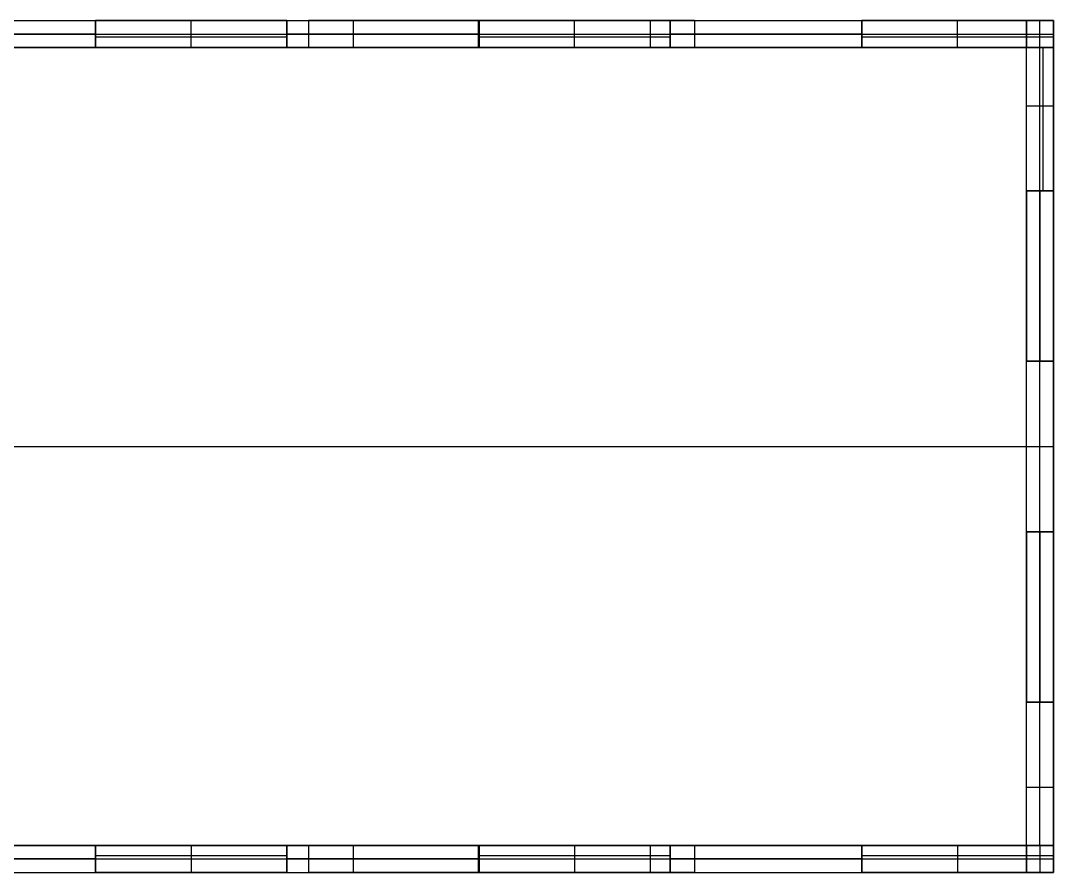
# Model space of a CAD drawing. Header units: millimetres. Extents: x -9556 to -1947, y -3269 to 306.
# Drawn here: x -5779.3 to -5431.4, y 0 to 287 of the extents above; entities that cross this region are included whole.
import ezdxf

# ---------------------------------------------------------------- set-up
doc = ezdxf.new("R2010")
doc.units = ezdxf.units.MM
doc.header["$MEASUREMENT"] = 0
doc.layers.add('2 TRAY TROLLEY$ASSEMBLED$SINGLE BOX', color=7, linetype='Continuous', true_color=0x000000)

msp = doc.modelspace()

# ---------------------------------------------------------------- linework, layer by layer
at = {"layer": '2 TRAY TROLLEY$ASSEMBLED$SINGLE BOX', "color": 96, "true_color": 0x007f00}
for p, q in [((-6141.36, 287, 467), (-5431.36, 287, 467)), ((-5818.63, 287, 100), (-5754.09, 287, 100)), ((-5721.81, 278, 109), (-5721.81, 287, 109)), ((-5689.54, 287, 100), (-5625, 287, 100)), ((-5592.72, 278, 109), (-5592.72, 287, 109)), ((-5560.45, 287, 100), (-5495.91, 287, 100)), ((-5463.63, 278, 109), (-5463.63, 287, 109)), ((-5440.36, 287, 160.14), (-5440.36, 278, 160.14)), ((-5440.36, 287, 211.29), (-5440.36, 278, 211.29)), ((-5440.36, 278, 313.57), (-5440.36, 287, 313.57)), ((-5440.36, 287, 262.43), (-5440.36, 278, 262.43)), ((-5440.36, 278, 415.86), (-5440.36, 287, 415.86)), ((-5440.36, 287, 364.71), (-5440.36, 278, 364.71)), ((-5440.36, 278, 185.71), (-5440.36, 287, 185.71)), ((-5440.36, 278, 288), (-5440.36, 287, 288)), ((-5440.36, 278, 390.29), (-5440.36, 287, 390.29)), ((-5435.86, 278, 160.14), (-5435.86, 287, 160.14)), ((-5435.86, 278, 211.29), (-5435.86, 287, 211.29)), ((-5435.86, 278, 313.57), (-5435.86, 287, 313.57)), ((-5435.86, 278, 262.43), (-5435.86, 287, 262.43)), ((-5435.86, 278, 415.86), (-5435.86, 287, 415.86)), ((-5435.86, 278, 364.71), (-5435.86, 287, 364.71)), ((-5431.36, 278, 467), (-5431.36, 287, 467)), ((-5431.36, 287, 211.29), (-5431.36, 287, 262.43)), ((-5431.36, 287, 313.57), (-5431.36, 287, 364.71)), ((-5431.36, 287, 415.86), (-5431.36, 287, 467)), ((-5431.36, 287, 109), (-5431.36, 287, 160.14)), ((-6141.36, 282.5, 467), (-5431.36, 282.5, 467)), ((-5754.09, 282.5, 100), (-5818.63, 282.5, 100)), ((-5625, 282.5, 100), (-5689.54, 282.5, 100)), ((-5495.91, 282.5, 100), (-5560.45, 282.5, 100)), ((-5431.36, 282.5, 467), (-5431.36, 282.5, 415.86)), ((-5431.36, 282.5, 262.43), (-5431.36, 282.5, 211.29)), ((-5431.36, 282.5, 364.71), (-5431.36, 282.5, 313.57)), ((-5431.36, 282.5, 160.14), (-5431.36, 282.5, 109)), ((-5689.54, 281.42, 109), (-5754.09, 281.42, 109)), ((-5560.45, 281.42, 109), (-5625, 281.42, 109)), ((-5431.36, 281.42, 109), (-5495.91, 281.42, 109)), ((-5431.36, 278, 467), (-6141.36, 278, 467)), ((-5818.63, 278, 100), (-5754.09, 278, 100)), ((-5689.54, 278, 100), (-5625, 278, 100)), ((-5560.45, 278, 100), (-5495.91, 278, 100)), ((-5431.36, 278, 211.29), (-5431.36, 278, 262.43)), ((-5431.36, 278, 313.57), (-5431.36, 278, 364.71)), ((-5431.36, 278, 415.86), (-5431.36, 278, 467)), ((-5431.36, 278, 109), (-5431.36, 278, 160.14)), ((-5431.36, 9, 467), (-6141.36, 9, 467)), ((-5818.63, 9, 100), (-5754.09, 9, 100)), ((-5721.81, 9, 109), (-5721.81, 0, 109)), ((-5689.54, 9, 100), (-5625, 9, 100)), ((-5592.72, 9, 109), (-5592.72, 0, 109)), ((-5560.45, 9, 100), (-5495.91, 9, 100)), ((-5463.63, 9, 109), (-5463.63, 0, 109)), ((-5440.36, 0, 160.14), (-5440.36, 9, 160.14)), ((-5440.36, 0, 211.29), (-5440.36, 9, 211.29)), ((-5440.36, 9, 313.57), (-5440.36, 0, 313.57)), ((-5440.36, 0, 262.43), (-5440.36, 9, 262.43)), ((-5440.36, 9, 415.86), (-5440.36, 0, 415.86)), ((-5440.36, 0, 364.71), (-5440.36, 9, 364.71)), ((-5440.36, 9, 185.71), (-5440.36, 0, 185.71)), ((-5440.36, 9, 288), (-5440.36, 0, 288)), ((-5440.36, 9, 390.29), (-5440.36, 0, 390.29)), ((-5435.86, 9, 160.14), (-5435.86, 0, 160.14)), ((-5435.86, 9, 211.29), (-5435.86, 0, 211.29)), ((-5435.86, 9, 313.57), (-5435.86, 0, 313.57)), ((-5435.86, 9, 262.43), (-5435.86, 0, 262.43)), ((-5435.86, 9, 415.86), (-5435.86, 0, 415.86)), ((-5435.86, 9, 364.71), (-5435.86, 0, 364.71)), ((-5431.36, 9, 467), (-5431.36, 0, 467)), ((-5431.36, 9, 211.29), (-5431.36, 9, 262.43)), ((-5431.36, 9, 313.57), (-5431.36, 9, 364.71)), ((-5431.36, 9, 415.86), (-5431.36, 9, 467)), ((-5431.36, 9, 109), (-5431.36, 9, 160.14)), ((-6141.36, 4.5, 467), (-5431.36, 4.5, 467)), ((-5754.09, 4.5, 100), (-5818.63, 4.5, 100)), ((-5689.54, 5.58, 109), (-5754.09, 5.58, 109)), ((-5625, 4.5, 100), (-5689.54, 4.5, 100)), ((-5560.45, 5.58, 109), (-5625, 5.58, 109)), ((-5495.91, 4.5, 100), (-5560.45, 4.5, 100)), ((-5431.36, 5.58, 109), (-5495.91, 5.58, 109)), ((-5431.36, 4.5, 467), (-5431.36, 4.5, 415.86)), ((-5431.36, 4.5, 262.43), (-5431.36, 4.5, 211.29)), ((-5431.36, 4.5, 364.71), (-5431.36, 4.5, 313.57)), ((-5431.36, 4.5, 160.14), (-5431.36, 4.5, 109)), ((-6141.36, 0, 467), (-5431.36, 0, 467)), ((-5818.63, 0, 100), (-5754.09, 0, 100)), ((-5689.54, 0, 100), (-5625, 0, 100)), ((-5560.45, 0, 100), (-5495.91, 0, 100)), ((-5431.36, 0, 211.29), (-5431.36, 0, 262.43)), ((-5431.36, 0, 313.57), (-5431.36, 0, 364.71)), ((-5431.36, 0, 415.86), (-5431.36, 0, 467)), ((-5431.36, 0, 109), (-5431.36, 0, 160.14))]:
    msp.add_line(p, q, dxfattribs=at)
at = {"layer": '2 TRAY TROLLEY$ASSEMBLED$SINGLE BOX', "color": 6, "true_color": 0xff00ff}
for p, q in [((-5754.09, 287, 109), (-5689.54, 287, 109)), ((-5689.54, 287, 100), (-5754.09, 287, 100)), ((-5754.09, 287, 104.5), (-5754.09, 278, 104.5)), ((-5689.54, 287, 104.5), (-5754.09, 287, 104.5)), ((-5721.81, 287, 100), (-5721.81, 287, 109)), ((-5689.54, 278, 104.5), (-5689.54, 287, 104.5)), ((-5625, 287, 109), (-5560.45, 287, 109)), ((-5560.45, 287, 100), (-5625, 287, 100)), ((-5625, 287, 104.5), (-5625, 278, 104.5)), ((-5560.45, 287, 104.5), (-5625, 287, 104.5)), ((-5592.72, 287, 100), (-5592.72, 287, 109)), ((-5560.45, 278, 104.5), (-5560.45, 287, 104.5)), ((-5431.36, 287, 100), (-5495.91, 287, 100)), ((-5495.91, 287, 109), (-5431.36, 287, 109)), ((-5431.36, 287, 104.5), (-5495.91, 287, 104.5)), ((-5495.91, 287, 104.5), (-5495.91, 278, 104.5)), ((-5463.63, 287, 100), (-5463.63, 287, 109)), ((-5431.36, 287, 109), (-5431.36, 229.6, 109)), ((-5431.36, 229.6, 100), (-5431.36, 287, 100)), ((-5431.36, 229.6, 104.5), (-5431.36, 287, 104.5)), ((-5754.09, 282.5, 109), (-5754.09, 282.5, 100)), ((-5689.54, 282.5, 109), (-5689.54, 282.5, 100)), ((-5625, 282.5, 109), (-5625, 282.5, 100)), ((-5560.45, 282.5, 109), (-5560.45, 282.5, 100)), ((-5495.91, 282.5, 109), (-5495.91, 282.5, 100)), ((-5754.09, 278, 104.5), (-5818.63, 278, 104.5)), ((-5625, 278, 104.5), (-5689.54, 278, 104.5)), ((-5657.27, 278, 109), (-5657.27, 278, 100)), ((-5495.91, 278, 104.5), (-5560.45, 278, 104.5)), ((-5528.18, 278, 109), (-5528.18, 278, 100)), ((-5431.36, 258.3, 100), (-5431.36, 258.3, 109)), ((-5440.36, 229.6, 104.5), (-5440.36, 172.2, 104.5)), ((-5431.36, 229.6, 104.5), (-5440.36, 229.6, 104.5)), ((-5435.86, 229.6, 109), (-5435.86, 229.6, 100)), ((-5440.36, 200.9, 109), (-5440.36, 200.9, 100)), ((-5440.36, 172.2, 104.5), (-5431.36, 172.2, 104.5)), ((-5435.86, 172.2, 109), (-5435.86, 172.2, 100)), ((-5431.36, 114.8, 100), (-5431.36, 172.2, 100)), ((-5431.36, 172.2, 109), (-5431.36, 114.8, 109)), ((-5431.36, 114.8, 104.5), (-5431.36, 172.2, 104.5)), ((-5431.36, 143.5, 100), (-5431.36, 143.5, 109)), ((-5440.36, 114.8, 104.5), (-5440.36, 57.4, 104.5)), ((-5431.36, 114.8, 104.5), (-5440.36, 114.8, 104.5)), ((-5435.86, 114.8, 109), (-5435.86, 114.8, 100)), ((-5440.36, 86.1, 109), (-5440.36, 86.1, 100)), ((-5440.36, 57.4, 104.5), (-5431.36, 57.4, 104.5)), ((-5435.86, 57.4, 109), (-5435.86, 57.4, 100)), ((-5431.36, 0, 100), (-5431.36, 57.4, 100)), ((-5431.36, 57.4, 109), (-5431.36, 0, 109)), ((-5431.36, 0, 104.5), (-5431.36, 57.4, 104.5)), ((-5431.36, 28.7, 100), (-5431.36, 28.7, 109)), ((-5754.09, 9, 104.5), (-5818.63, 9, 104.5)), ((-5754.09, 0, 104.5), (-5754.09, 9, 104.5)), ((-5689.54, 9, 104.5), (-5689.54, 0, 104.5)), ((-5625, 9, 104.5), (-5689.54, 9, 104.5)), ((-5657.27, 9, 109), (-5657.27, 9, 100)), ((-5625, 0, 104.5), (-5625, 9, 104.5)), ((-5560.45, 9, 104.5), (-5560.45, 0, 104.5)), ((-5495.91, 9, 104.5), (-5560.45, 9, 104.5)), ((-5528.18, 9, 109), (-5528.18, 9, 100)), ((-5495.91, 0, 104.5), (-5495.91, 9, 104.5)), ((-5754.09, 4.5, 109), (-5754.09, 4.5, 100)), ((-5689.54, 4.5, 109), (-5689.54, 4.5, 100)), ((-5625, 4.5, 109), (-5625, 4.5, 100)), ((-5560.45, 4.5, 109), (-5560.45, 4.5, 100)), ((-5495.91, 4.5, 109), (-5495.91, 4.5, 100)), ((-5689.54, 0, 109), (-5754.09, 0, 109)), ((-5754.09, 0, 100), (-5689.54, 0, 100)), ((-5754.09, 0, 104.5), (-5689.54, 0, 104.5)), ((-5721.81, 0, 100), (-5721.81, 0, 109)), ((-5560.45, 0, 109), (-5625, 0, 109)), ((-5625, 0, 100), (-5560.45, 0, 100)), ((-5625, 0, 104.5), (-5560.45, 0, 104.5)), ((-5592.72, 0, 100), (-5592.72, 0, 109)), ((-5431.36, 0, 109), (-5495.91, 0, 109)), ((-5495.91, 0, 100), (-5431.36, 0, 100)), ((-5495.91, 0, 104.5), (-5431.36, 0, 104.5)), ((-5463.63, 0, 100), (-5463.63, 0, 109))]:
    msp.add_line(p, q, dxfattribs=at)
at = {"layer": '2 TRAY TROLLEY$ASSEMBLED$SINGLE BOX', "color": 5, "true_color": 0x0000ff}
for p, q in [((-5440.36, 287, 262.43), (-5440.36, 287, 313.57)), ((-5440.36, 287, 364.71), (-5440.36, 287, 415.86)), ((-5440.36, 287, 160.14), (-5440.36, 287, 211.29)), ((-5440.36, 287, 283.5), (-5431.36, 287, 283.5)), ((-5435.86, 287, 211.29), (-5435.86, 287, 160.14)), ((-5435.86, 287, 313.57), (-5435.86, 287, 262.43)), ((-5435.86, 287, 415.86), (-5435.86, 287, 364.71)), ((-5431.36, 287, 262.43), (-5431.36, 287, 313.57)), ((-5431.36, 287, 364.71), (-5431.36, 287, 415.86)), ((-5431.36, 287, 160.14), (-5431.36, 287, 211.29)), ((-5440.36, 9, 467), (-5440.36, 278, 467)), ((-5440.36, 278, 236.86), (-5431.36, 278, 236.86)), ((-5440.36, 278, 339.14), (-5431.36, 278, 339.14)), ((-5440.36, 278, 441.43), (-5431.36, 278, 441.43)), ((-5440.36, 278, 134.57), (-5431.36, 278, 134.57)), ((-5435.86, 9, 467), (-5435.86, 278, 467)), ((-5434.88, 278, 109), (-5434.88, 229.6, 109)), ((-5431.36, 278, 467), (-5431.36, 9, 467)), ((-5440.36, 258.3, 109), (-5431.36, 258.3, 109)), ((-5440.36, 172.2, 100), (-5440.36, 229.6, 100)), ((-5435.86, 229.6, 100), (-5435.86, 172.2, 100)), ((-5431.36, 172.2, 100), (-5431.36, 229.6, 100)), ((-5440.36, 143.5, 109), (-5431.36, 143.5, 109)), ((-5440.36, 143.5, 467), (-5431.36, 143.5, 467)), ((-5440.36, 57.4, 100), (-5440.36, 114.8, 100)), ((-5435.86, 114.8, 100), (-5435.86, 57.4, 100)), ((-5431.36, 57.4, 100), (-5431.36, 114.8, 100)), ((-5440.36, 28.7, 109), (-5431.36, 28.7, 109)), ((-5431.36, 9, 441.43), (-5440.36, 9, 441.43)), ((-5431.36, 9, 339.14), (-5440.36, 9, 339.14)), ((-5431.36, 9, 236.86), (-5440.36, 9, 236.86)), ((-5431.36, 9, 134.57), (-5440.36, 9, 134.57)), ((-5440.36, 0, 364.71), (-5440.36, 0, 415.86)), ((-5440.36, 0, 262.43), (-5440.36, 0, 313.57)), ((-5440.36, 0, 160.14), (-5440.36, 0, 211.29)), ((-5440.36, 0, 283.5), (-5431.36, 0, 283.5)), ((-5435.86, 0, 364.71), (-5435.86, 0, 415.86)), ((-5435.86, 0, 262.43), (-5435.86, 0, 313.57)), ((-5435.86, 0, 160.14), (-5435.86, 0, 211.29)), ((-5431.36, 0, 415.86), (-5431.36, 0, 364.71)), ((-5431.36, 0, 313.57), (-5431.36, 0, 262.43)), ((-5431.36, 0, 211.29), (-5431.36, 0, 160.14))]:
    msp.add_line(p, q, dxfattribs=at)
at = {"layer": '2 TRAY TROLLEY$ASSEMBLED$SINGLE BOX', "color": 96, "true_color": 0x007f00}
for points in [[(-6132.36, 287, 283.5), (-5786.36, 287, 283.5), (-5440.36, 287, 283.5)], [(-5754.09, 278, 100), (-5754.09, 282.5, 100), (-5754.09, 287, 100)], [(-5754.09, 287, 100), (-5754.09, 287, 104.5), (-5754.09, 287, 109)], [(-5689.54, 287, 109), (-5721.81, 287, 109), (-5754.09, 287, 109)], [(-5754.09, 287, 109), (-5754.09, 282.5, 109), (-5754.09, 278, 109)], [(-5689.54, 287, 100), (-5689.54, 282.5, 100), (-5689.54, 278, 100)], [(-5689.54, 287, 109), (-5689.54, 287, 104.5), (-5689.54, 287, 100)], [(-5689.54, 278, 109), (-5689.54, 282.5, 109), (-5689.54, 287, 109)], [(-5682.24, 287, 422), (-5682.24, 282.5, 422), (-5682.24, 278, 422)], [(-5667.24, 287, 407), (-5617.24, 287, 407), (-5567.24, 287, 407)], [(-5567.24, 287, 437), (-5617.24, 287, 437), (-5667.24, 287, 437)], [(-5667.24, 287, 407), (-5667.24, 282.5, 407), (-5667.24, 278, 407)], [(-5667.24, 287, 437), (-5667.24, 282.5, 437), (-5667.24, 278, 437)], [(-5625, 278, 100), (-5625, 282.5, 100), (-5625, 287, 100)], [(-5625, 287, 100), (-5625, 287, 104.5), (-5625, 287, 109)], [(-5560.45, 287, 109), (-5592.72, 287, 109), (-5625, 287, 109)], [(-5625, 287, 109), (-5625, 282.5, 109), (-5625, 278, 109)], [(-5624.74, 287, 407), (-5624.74, 282.5, 407), (-5624.74, 278, 407)], [(-5624.74, 287, 437), (-5624.74, 282.5, 437), (-5624.74, 278, 437)], [(-5567.24, 287, 407), (-5567.24, 282.5, 407), (-5567.24, 278, 407)], [(-5567.24, 287, 437), (-5567.24, 282.5, 437), (-5567.24, 278, 437)], [(-5560.45, 287, 100), (-5560.45, 282.5, 100), (-5560.45, 278, 100)], [(-5560.45, 287, 109), (-5560.45, 287, 104.5), (-5560.45, 287, 100)], [(-5560.45, 278, 109), (-5560.45, 282.5, 109), (-5560.45, 287, 109)], [(-5552.24, 287, 422), (-5552.24, 282.5, 422), (-5552.24, 278, 422)], [(-5495.91, 287, 100), (-5495.91, 287, 104.5), (-5495.91, 287, 109)], [(-5431.36, 287, 109), (-5463.63, 287, 109), (-5495.91, 287, 109)], [(-5495.91, 278, 100), (-5495.91, 282.5, 100), (-5495.91, 287, 100)], [(-5495.91, 287, 109), (-5495.91, 282.5, 109), (-5495.91, 278, 109)], [(-5431.36, 287, 160.14), (-5435.86, 287, 160.14), (-5440.36, 287, 160.14)], [(-5440.36, 287, 160.14), (-5440.36, 287, 185.71), (-5440.36, 287, 211.29)], [(-5440.36, 287, 211.29), (-5435.86, 287, 211.29), (-5431.36, 287, 211.29)], [(-5440.36, 287, 313.57), (-5435.86, 287, 313.57), (-5431.36, 287, 313.57)], [(-5431.36, 287, 262.43), (-5435.86, 287, 262.43), (-5440.36, 287, 262.43)], [(-5440.36, 287, 262.43), (-5440.36, 287, 288), (-5440.36, 287, 313.57)], [(-5440.36, 287, 415.86), (-5435.86, 287, 415.86), (-5431.36, 287, 415.86)], [(-5431.36, 287, 364.71), (-5435.86, 287, 364.71), (-5440.36, 287, 364.71)], [(-5440.36, 287, 364.71), (-5440.36, 287, 390.29), (-5440.36, 287, 415.86)], [(-5431.36, 278, 160.14), (-5431.36, 282.5, 160.14), (-5431.36, 287, 160.14)], [(-5431.36, 287, 211.29), (-5431.36, 282.5, 211.29), (-5431.36, 278, 211.29)], [(-5431.36, 287, 313.57), (-5431.36, 282.5, 313.57), (-5431.36, 278, 313.57)], [(-5431.36, 287, 262.43), (-5431.36, 282.5, 262.43), (-5431.36, 278, 262.43)], [(-5431.36, 287, 415.86), (-5431.36, 282.5, 415.86), (-5431.36, 278, 415.86)], [(-5431.36, 287, 364.71), (-5431.36, 282.5, 364.71), (-5431.36, 278, 364.71)], [(-5431.36, 278, 109), (-5431.36, 282.5, 109), (-5431.36, 287, 109)], [(-5754.09, 281.42, 109), (-5754.09, 281.42, 104.5), (-5754.09, 281.42, 100)], [(-5689.54, 281.42, 109), (-5689.54, 281.42, 104.5), (-5689.54, 281.42, 100)], [(-5625, 281.42, 109), (-5625, 281.42, 104.5), (-5625, 281.42, 100)], [(-5560.45, 281.42, 109), (-5560.45, 281.42, 104.5), (-5560.45, 281.42, 100)], [(-5495.91, 281.42, 109), (-5495.91, 281.42, 104.5), (-5495.91, 281.42, 100)], [(-6132.36, 278, 283.5), (-5786.36, 278, 283.5), (-5440.36, 278, 283.5)], [(-5754.09, 278, 109), (-5754.09, 278, 104.5), (-5754.09, 278, 100)], [(-5754.09, 278, 109), (-5721.81, 278, 109), (-5689.54, 278, 109)], [(-5689.54, 278, 100), (-5689.54, 278, 104.5), (-5689.54, 278, 109)], [(-5567.24, 278, 407), (-5617.24, 278, 407), (-5667.24, 278, 407)], [(-5667.24, 278, 437), (-5617.24, 278, 437), (-5567.24, 278, 437)], [(-5625, 278, 109), (-5625, 278, 104.5), (-5625, 278, 100)], [(-5625, 278, 109), (-5592.72, 278, 109), (-5560.45, 278, 109)], [(-5560.45, 278, 100), (-5560.45, 278, 104.5), (-5560.45, 278, 109)], [(-5495.91, 278, 109), (-5495.91, 278, 104.5), (-5495.91, 278, 100)], [(-5495.91, 278, 109), (-5463.63, 278, 109), (-5431.36, 278, 109)], [(-5440.36, 278, 160.14), (-5435.86, 278, 160.14), (-5431.36, 278, 160.14)], [(-5440.36, 278, 211.29), (-5440.36, 278, 185.71), (-5440.36, 278, 160.14)], [(-5431.36, 278, 211.29), (-5435.86, 278, 211.29), (-5440.36, 278, 211.29)], [(-5431.36, 278, 313.57), (-5435.86, 278, 313.57), (-5440.36, 278, 313.57)], [(-5440.36, 278, 262.43), (-5435.86, 278, 262.43), (-5431.36, 278, 262.43)], [(-5440.36, 278, 313.57), (-5440.36, 278, 288), (-5440.36, 278, 262.43)], [(-5431.36, 278, 415.86), (-5435.86, 278, 415.86), (-5440.36, 278, 415.86)], [(-5440.36, 278, 364.71), (-5435.86, 278, 364.71), (-5431.36, 278, 364.71)], [(-5440.36, 278, 415.86), (-5440.36, 278, 390.29), (-5440.36, 278, 364.71)], [(-6132.36, 9, 283.5), (-5786.36, 9, 283.5), (-5440.36, 9, 283.5)], [(-5754.09, 9, 100), (-5754.09, 4.5, 100), (-5754.09, 0, 100)], [(-5754.09, 9, 109), (-5754.09, 9, 104.5), (-5754.09, 9, 100)], [(-5754.09, 9, 109), (-5721.81, 9, 109), (-5689.54, 9, 109)], [(-5754.09, 0, 109), (-5754.09, 4.5, 109), (-5754.09, 9, 109)], [(-5689.54, 0, 100), (-5689.54, 4.5, 100), (-5689.54, 9, 100)], [(-5689.54, 9, 100), (-5689.54, 9, 104.5), (-5689.54, 9, 109)], [(-5689.54, 9, 109), (-5689.54, 4.5, 109), (-5689.54, 0, 109)], [(-5682.24, 9, 422), (-5682.24, 4.5, 422), (-5682.24, 0, 422)], [(-5667.24, 9, 407), (-5617.24, 9, 407), (-5567.24, 9, 407)], [(-5567.24, 9, 437), (-5617.24, 9, 437), (-5667.24, 9, 437)], [(-5667.24, 9, 407), (-5667.24, 4.5, 407), (-5667.24, 0, 407)], [(-5667.24, 9, 437), (-5667.24, 4.5, 437), (-5667.24, 0, 437)], [(-5625, 9, 100), (-5625, 4.5, 100), (-5625, 0, 100)], [(-5625, 9, 109), (-5625, 9, 104.5), (-5625, 9, 100)], [(-5625, 9, 109), (-5592.72, 9, 109), (-5560.45, 9, 109)], [(-5625, 0, 109), (-5625, 4.5, 109), (-5625, 9, 109)], [(-5624.74, 9, 407), (-5624.74, 4.5, 407), (-5624.74, 0, 407)], [(-5624.74, 9, 437), (-5624.74, 4.5, 437), (-5624.74, 0, 437)], [(-5567.24, 9, 407), (-5567.24, 4.5, 407), (-5567.24, 0, 407)], [(-5567.24, 9, 437), (-5567.24, 4.5, 437), (-5567.24, 0, 437)], [(-5560.45, 0, 100), (-5560.45, 4.5, 100), (-5560.45, 9, 100)], [(-5560.45, 9, 100), (-5560.45, 9, 104.5), (-5560.45, 9, 109)], [(-5560.45, 9, 109), (-5560.45, 4.5, 109), (-5560.45, 0, 109)], [(-5552.24, 9, 422), (-5552.24, 4.5, 422), (-5552.24, 0, 422)], [(-5495.91, 9, 100), (-5495.91, 4.5, 100), (-5495.91, 0, 100)], [(-5495.91, 9, 109), (-5495.91, 9, 104.5), (-5495.91, 9, 100)], [(-5495.91, 9, 109), (-5463.63, 9, 109), (-5431.36, 9, 109)], [(-5495.91, 0, 109), (-5495.91, 4.5, 109), (-5495.91, 9, 109)], [(-5440.36, 9, 160.14), (-5435.86, 9, 160.14), (-5431.36, 9, 160.14)], [(-5440.36, 9, 211.29), (-5440.36, 9, 185.71), (-5440.36, 9, 160.14)], [(-5431.36, 9, 211.29), (-5435.86, 9, 211.29), (-5440.36, 9, 211.29)], [(-5431.36, 9, 313.57), (-5435.86, 9, 313.57), (-5440.36, 9, 313.57)], [(-5440.36, 9, 262.43), (-5435.86, 9, 262.43), (-5431.36, 9, 262.43)], [(-5440.36, 9, 313.57), (-5440.36, 9, 288), (-5440.36, 9, 262.43)], [(-5431.36, 9, 415.86), (-5435.86, 9, 415.86), (-5440.36, 9, 415.86)], [(-5440.36, 9, 364.71), (-5435.86, 9, 364.71), (-5431.36, 9, 364.71)], [(-5440.36, 9, 415.86), (-5440.36, 9, 390.29), (-5440.36, 9, 364.71)], [(-5431.36, 9, 160.14), (-5431.36, 4.5, 160.14), (-5431.36, 0, 160.14)], [(-5431.36, 0, 211.29), (-5431.36, 4.5, 211.29), (-5431.36, 9, 211.29)], [(-5431.36, 0, 313.57), (-5431.36, 4.5, 313.57), (-5431.36, 9, 313.57)], [(-5431.36, 0, 262.43), (-5431.36, 4.5, 262.43), (-5431.36, 9, 262.43)], [(-5431.36, 0, 415.86), (-5431.36, 4.5, 415.86), (-5431.36, 9, 415.86)], [(-5431.36, 0, 364.71), (-5431.36, 4.5, 364.71), (-5431.36, 9, 364.71)], [(-5431.36, 9, 109), (-5431.36, 4.5, 109), (-5431.36, 0, 109)], [(-5754.09, 5.58, 109), (-5754.09, 5.58, 104.5), (-5754.09, 5.58, 100)], [(-5689.54, 5.58, 109), (-5689.54, 5.58, 104.5), (-5689.54, 5.58, 100)], [(-5625, 5.58, 109), (-5625, 5.58, 104.5), (-5625, 5.58, 100)], [(-5560.45, 5.58, 109), (-5560.45, 5.58, 104.5), (-5560.45, 5.58, 100)], [(-5495.91, 5.58, 109), (-5495.91, 5.58, 104.5), (-5495.91, 5.58, 100)], [(-6132.36, 0, 283.5), (-5786.36, 0, 283.5), (-5440.36, 0, 283.5)], [(-5754.09, 0, 100), (-5754.09, 0, 104.5), (-5754.09, 0, 109)], [(-5689.54, 0, 109), (-5721.81, 0, 109), (-5754.09, 0, 109)], [(-5689.54, 0, 109), (-5689.54, 0, 104.5), (-5689.54, 0, 100)], [(-5567.24, 0, 407), (-5617.24, 0, 407), (-5667.24, 0, 407)], [(-5667.24, 0, 437), (-5617.24, 0, 437), (-5567.24, 0, 437)], [(-5625, 0, 100), (-5625, 0, 104.5), (-5625, 0, 109)], [(-5560.45, 0, 109), (-5592.72, 0, 109), (-5625, 0, 109)], [(-5560.45, 0, 109), (-5560.45, 0, 104.5), (-5560.45, 0, 100)], [(-5495.91, 0, 100), (-5495.91, 0, 104.5), (-5495.91, 0, 109)], [(-5431.36, 0, 109), (-5463.63, 0, 109), (-5495.91, 0, 109)], [(-5431.36, 0, 160.14), (-5435.86, 0, 160.14), (-5440.36, 0, 160.14)], [(-5440.36, 0, 160.14), (-5440.36, 0, 185.71), (-5440.36, 0, 211.29)], [(-5440.36, 0, 211.29), (-5435.86, 0, 211.29), (-5431.36, 0, 211.29)], [(-5440.36, 0, 313.57), (-5435.86, 0, 313.57), (-5431.36, 0, 313.57)], [(-5431.36, 0, 262.43), (-5435.86, 0, 262.43), (-5440.36, 0, 262.43)], [(-5440.36, 0, 262.43), (-5440.36, 0, 288), (-5440.36, 0, 313.57)], [(-5440.36, 0, 415.86), (-5435.86, 0, 415.86), (-5431.36, 0, 415.86)], [(-5431.36, 0, 364.71), (-5435.86, 0, 364.71), (-5440.36, 0, 364.71)], [(-5440.36, 0, 364.71), (-5440.36, 0, 390.29), (-5440.36, 0, 415.86)]]:
    msp.add_open_spline(points, degree=2, dxfattribs=at)
at = {"layer": '2 TRAY TROLLEY$ASSEMBLED$SINGLE BOX', "color": 6, "true_color": 0xff00ff}
for points in [[(-5754.09, 278, 100), (-5754.09, 282.5, 100), (-5754.09, 287, 100)], [(-5754.09, 287, 100), (-5754.09, 287, 104.5), (-5754.09, 287, 109)], [(-5754.09, 287, 109), (-5754.09, 282.5, 109), (-5754.09, 278, 109)], [(-5689.54, 287, 100), (-5689.54, 282.5, 100), (-5689.54, 278, 100)], [(-5689.54, 287, 109), (-5689.54, 287, 104.5), (-5689.54, 287, 100)], [(-5689.54, 278, 109), (-5689.54, 282.5, 109), (-5689.54, 287, 109)], [(-5625, 278, 100), (-5625, 282.5, 100), (-5625, 287, 100)], [(-5625, 287, 100), (-5625, 287, 104.5), (-5625, 287, 109)], [(-5625, 287, 109), (-5625, 282.5, 109), (-5625, 278, 109)], [(-5560.45, 287, 100), (-5560.45, 282.5, 100), (-5560.45, 278, 100)], [(-5560.45, 287, 109), (-5560.45, 287, 104.5), (-5560.45, 287, 100)], [(-5560.45, 278, 109), (-5560.45, 282.5, 109), (-5560.45, 287, 109)], [(-5495.91, 278, 100), (-5495.91, 282.5, 100), (-5495.91, 287, 100)], [(-5495.91, 287, 100), (-5495.91, 287, 104.5), (-5495.91, 287, 109)], [(-5495.91, 287, 109), (-5495.91, 282.5, 109), (-5495.91, 278, 109)], [(-5431.36, 287, 109), (-5431.36, 287, 104.5), (-5431.36, 287, 100)], [(-5818.63, 278, 100), (-5786.36, 278, 100), (-5754.09, 278, 100)], [(-5754.09, 278, 109), (-5786.36, 278, 109), (-5818.63, 278, 109)], [(-5754.09, 278, 100), (-5754.09, 278, 104.5), (-5754.09, 278, 109)], [(-5689.54, 278, 100), (-5657.27, 278, 100), (-5625, 278, 100)], [(-5625, 278, 109), (-5657.27, 278, 109), (-5689.54, 278, 109)], [(-5689.54, 278, 100), (-5689.54, 278, 104.5), (-5689.54, 278, 109)], [(-5625, 278, 100), (-5625, 278, 104.5), (-5625, 278, 109)], [(-5560.45, 278, 100), (-5528.18, 278, 100), (-5495.91, 278, 100)], [(-5495.91, 278, 109), (-5528.18, 278, 109), (-5560.45, 278, 109)], [(-5560.45, 278, 100), (-5560.45, 278, 104.5), (-5560.45, 278, 109)], [(-5495.91, 278, 100), (-5495.91, 278, 104.5), (-5495.91, 278, 109)], [(-5440.36, 229.6, 100), (-5440.36, 200.9, 100), (-5440.36, 172.2, 100)], [(-5431.36, 229.6, 100), (-5435.86, 229.6, 100), (-5440.36, 229.6, 100)], [(-5440.36, 172.2, 109), (-5440.36, 200.9, 109), (-5440.36, 229.6, 109)], [(-5440.36, 229.6, 109), (-5435.86, 229.6, 109), (-5431.36, 229.6, 109)], [(-5440.36, 229.6, 100), (-5440.36, 229.6, 104.5), (-5440.36, 229.6, 109)], [(-5431.36, 229.6, 100), (-5431.36, 229.6, 104.5), (-5431.36, 229.6, 109)], [(-5440.36, 172.2, 100), (-5435.86, 172.2, 100), (-5431.36, 172.2, 100)], [(-5431.36, 172.2, 109), (-5435.86, 172.2, 109), (-5440.36, 172.2, 109)], [(-5440.36, 172.2, 100), (-5440.36, 172.2, 104.5), (-5440.36, 172.2, 109)], [(-5431.36, 172.2, 109), (-5431.36, 172.2, 104.5), (-5431.36, 172.2, 100)], [(-6141.36, 143.5, 100), (-5786.36, 143.5, 100), (-5431.36, 143.5, 100)], [(-6141.36, 143.5, 109), (-5786.36, 143.5, 109), (-5431.36, 143.5, 109)], [(-5440.36, 114.8, 100), (-5440.36, 86.1, 100), (-5440.36, 57.4, 100)], [(-5431.36, 114.8, 100), (-5435.86, 114.8, 100), (-5440.36, 114.8, 100)], [(-5440.36, 57.4, 109), (-5440.36, 86.1, 109), (-5440.36, 114.8, 109)], [(-5440.36, 114.8, 109), (-5435.86, 114.8, 109), (-5431.36, 114.8, 109)], [(-5440.36, 114.8, 100), (-5440.36, 114.8, 104.5), (-5440.36, 114.8, 109)], [(-5431.36, 114.8, 100), (-5431.36, 114.8, 104.5), (-5431.36, 114.8, 109)], [(-5440.36, 57.4, 100), (-5435.86, 57.4, 100), (-5431.36, 57.4, 100)], [(-5431.36, 57.4, 109), (-5435.86, 57.4, 109), (-5440.36, 57.4, 109)], [(-5440.36, 57.4, 100), (-5440.36, 57.4, 104.5), (-5440.36, 57.4, 109)], [(-5431.36, 57.4, 109), (-5431.36, 57.4, 104.5), (-5431.36, 57.4, 100)], [(-5754.09, 9, 100), (-5786.36, 9, 100), (-5818.63, 9, 100)], [(-5818.63, 9, 109), (-5786.36, 9, 109), (-5754.09, 9, 109)], [(-5754.09, 0, 100), (-5754.09, 4.5, 100), (-5754.09, 9, 100)], [(-5754.09, 9, 109), (-5754.09, 4.5, 109), (-5754.09, 0, 109)], [(-5754.09, 9, 100), (-5754.09, 9, 104.5), (-5754.09, 9, 109)], [(-5689.54, 9, 100), (-5689.54, 4.5, 100), (-5689.54, 0, 100)], [(-5625, 9, 100), (-5657.27, 9, 100), (-5689.54, 9, 100)], [(-5689.54, 0, 109), (-5689.54, 4.5, 109), (-5689.54, 9, 109)], [(-5689.54, 9, 109), (-5657.27, 9, 109), (-5625, 9, 109)], [(-5689.54, 9, 100), (-5689.54, 9, 104.5), (-5689.54, 9, 109)], [(-5625, 0, 100), (-5625, 4.5, 100), (-5625, 9, 100)], [(-5625, 9, 109), (-5625, 4.5, 109), (-5625, 0, 109)], [(-5625, 9, 100), (-5625, 9, 104.5), (-5625, 9, 109)], [(-5560.45, 9, 100), (-5560.45, 4.5, 100), (-5560.45, 0, 100)], [(-5495.91, 9, 100), (-5528.18, 9, 100), (-5560.45, 9, 100)], [(-5560.45, 0, 109), (-5560.45, 4.5, 109), (-5560.45, 9, 109)], [(-5560.45, 9, 109), (-5528.18, 9, 109), (-5495.91, 9, 109)], [(-5560.45, 9, 100), (-5560.45, 9, 104.5), (-5560.45, 9, 109)], [(-5495.91, 0, 100), (-5495.91, 4.5, 100), (-5495.91, 9, 100)], [(-5495.91, 9, 109), (-5495.91, 4.5, 109), (-5495.91, 0, 109)], [(-5495.91, 9, 100), (-5495.91, 9, 104.5), (-5495.91, 9, 109)], [(-5754.09, 0, 100), (-5754.09, 0, 104.5), (-5754.09, 0, 109)], [(-5689.54, 0, 109), (-5689.54, 0, 104.5), (-5689.54, 0, 100)], [(-5625, 0, 100), (-5625, 0, 104.5), (-5625, 0, 109)], [(-5560.45, 0, 109), (-5560.45, 0, 104.5), (-5560.45, 0, 100)], [(-5495.91, 0, 100), (-5495.91, 0, 104.5), (-5495.91, 0, 109)], [(-5431.36, 0, 109), (-5431.36, 0, 104.5), (-5431.36, 0, 100)]]:
    msp.add_open_spline(points, degree=2, dxfattribs=at)
at = {"layer": '2 TRAY TROLLEY$ASSEMBLED$SINGLE BOX', "color": 96, "true_color": 0x007f00}
for points, weights, knots in [([(-5667.24, 287, 437), (-5682.24, 287, 437), (-5682.24, 287, 422), (-5682.24, 287, 407), (-5667.24, 287, 407)], [1, 0.707106781187, 1, 0.707106851018, 0.999999860338], [-234.24778, -234.24778, -234.24778, -210.685832, -210.685832, -187.12389, -187.12389, -187.12389]), ([(-5567.24, 287, 407), (-5552.24, 287, 407), (-5552.24, 287, 422), (-5552.24, 287, 437), (-5567.24, 287, 437)], [1, 0.707106781187, 1, 0.707106781187, 1], [-117.12389, -117.12389, -117.12389, -93.561945, -93.561945, -70, -70, -70]), ([(-5667.24, 278, 407), (-5682.24, 278, 407), (-5682.24, 278, 422), (-5682.24, 278, 437), (-5667.24, 278, 437)], [0.999999860338, 0.707106851018, 1, 0.707106781187, 1], [187.12389, 187.12389, 187.12389, 210.685832, 210.685832, 234.24778, 234.24778, 234.24778]), ([(-5567.24, 278, 437), (-5552.24, 278, 437), (-5552.24, 278, 422), (-5552.24, 278, 407), (-5567.24, 278, 407)], [1, 0.707106781187, 1, 0.707106781187, 1], [70, 70, 70, 93.561945, 93.561945, 117.12389, 117.12389, 117.12389]), ([(-5667.24, 9, 437), (-5682.24, 9, 437), (-5682.24, 9, 422), (-5682.24, 9, 407), (-5667.24, 9, 407)], [1, 0.707106781187, 1, 0.707106851018, 0.999999860338], [-234.24778, -234.24778, -234.24778, -210.685832, -210.685832, -187.12389, -187.12389, -187.12389]), ([(-5567.24, 9, 407), (-5552.24, 9, 407), (-5552.24, 9, 422), (-5552.24, 9, 437), (-5567.24, 9, 437)], [1, 0.707106781187, 1, 0.707106781187, 1], [-117.12389, -117.12389, -117.12389, -93.561945, -93.561945, -70, -70, -70]), ([(-5667.24, 0, 407), (-5682.24, 0, 407), (-5682.24, 0, 422), (-5682.24, 0, 437), (-5667.24, 0, 437)], [0.999999860338, 0.707106851018, 1, 0.707106781187, 1], [187.12389, 187.12389, 187.12389, 210.685832, 210.685832, 234.24778, 234.24778, 234.24778]), ([(-5567.24, 0, 437), (-5552.24, 0, 437), (-5552.24, 0, 422), (-5552.24, 0, 407), (-5567.24, 0, 407)], [1, 0.707106781187, 1, 0.707106781187, 1], [70, 70, 70, 93.561945, 93.561945, 117.12389, 117.12389, 117.12389])]:
    msp.add_rational_spline(points, weights, degree=2, knots=knots, dxfattribs=at)
at = {"layer": '2 TRAY TROLLEY$ASSEMBLED$SINGLE BOX', "color": 5, "true_color": 0x0000ff}
for points in [[(-5431.36, 287, 262.43), (-5435.86, 287, 262.43), (-5440.36, 287, 262.43)], [(-5440.36, 287, 211.29), (-5435.86, 287, 211.29), (-5431.36, 287, 211.29)], [(-5440.36, 287, 262.43), (-5440.36, 282.5, 262.43), (-5440.36, 278, 262.43)], [(-5440.36, 278, 211.29), (-5440.36, 282.5, 211.29), (-5440.36, 287, 211.29)], [(-5431.36, 287, 364.71), (-5435.86, 287, 364.71), (-5440.36, 287, 364.71)], [(-5440.36, 287, 313.57), (-5435.86, 287, 313.57), (-5431.36, 287, 313.57)], [(-5440.36, 287, 364.71), (-5440.36, 282.5, 364.71), (-5440.36, 278, 364.71)], [(-5440.36, 278, 313.57), (-5440.36, 282.5, 313.57), (-5440.36, 287, 313.57)], [(-5440.36, 287, 415.86), (-5435.86, 287, 415.86), (-5431.36, 287, 415.86)], [(-5440.36, 278, 415.86), (-5440.36, 282.5, 415.86), (-5440.36, 287, 415.86)], [(-5431.36, 287, 160.14), (-5435.86, 287, 160.14), (-5440.36, 287, 160.14)], [(-5440.36, 287, 160.14), (-5440.36, 282.5, 160.14), (-5440.36, 278, 160.14)], [(-5440.36, 0, 283.5), (-5440.36, 143.5, 283.5), (-5440.36, 287, 283.5)], [(-5431.36, 278, 262.43), (-5431.36, 282.5, 262.43), (-5431.36, 287, 262.43)], [(-5431.36, 287, 211.29), (-5431.36, 282.5, 211.29), (-5431.36, 278, 211.29)], [(-5431.36, 278, 364.71), (-5431.36, 282.5, 364.71), (-5431.36, 287, 364.71)], [(-5431.36, 287, 313.57), (-5431.36, 282.5, 313.57), (-5431.36, 278, 313.57)], [(-5431.36, 287, 415.86), (-5431.36, 282.5, 415.86), (-5431.36, 278, 415.86)], [(-5431.36, 278, 160.14), (-5431.36, 282.5, 160.14), (-5431.36, 287, 160.14)], [(-5431.36, 0, 283.5), (-5431.36, 143.5, 283.5), (-5431.36, 287, 283.5)], [(-5440.36, 229.6, 109), (-5440.36, 253.8, 109), (-5440.36, 278, 109)], [(-5440.36, 278, 211.29), (-5440.36, 278, 236.86), (-5440.36, 278, 262.43)], [(-5440.36, 278, 262.43), (-5435.86, 278, 262.43), (-5431.36, 278, 262.43)], [(-5431.36, 278, 211.29), (-5435.86, 278, 211.29), (-5440.36, 278, 211.29)], [(-5440.36, 278, 313.57), (-5440.36, 278, 339.14), (-5440.36, 278, 364.71)], [(-5440.36, 278, 364.71), (-5435.86, 278, 364.71), (-5431.36, 278, 364.71)], [(-5431.36, 278, 313.57), (-5435.86, 278, 313.57), (-5440.36, 278, 313.57)], [(-5440.36, 278, 467), (-5435.86, 278, 467), (-5431.36, 278, 467)], [(-5440.36, 278, 415.86), (-5440.36, 278, 441.43), (-5440.36, 278, 467)], [(-5431.36, 278, 415.86), (-5435.86, 278, 415.86), (-5440.36, 278, 415.86)], [(-5431.36, 278, 109), (-5435.86, 278, 109), (-5440.36, 278, 109)], [(-5440.36, 278, 109), (-5440.36, 278, 134.57), (-5440.36, 278, 160.14)], [(-5440.36, 278, 160.14), (-5435.86, 278, 160.14), (-5431.36, 278, 160.14)], [(-5431.36, 278, 262.43), (-5431.36, 278, 236.86), (-5431.36, 278, 211.29)], [(-5431.36, 278, 364.71), (-5431.36, 278, 339.14), (-5431.36, 278, 313.57)], [(-5431.36, 278, 467), (-5431.36, 278, 441.43), (-5431.36, 278, 415.86)], [(-5431.36, 278, 160.14), (-5431.36, 278, 134.57), (-5431.36, 278, 109)], [(-5431.36, 278, 109), (-5431.36, 253.8, 109), (-5431.36, 229.6, 109)], [(-5440.36, 229.6, 109), (-5440.36, 229.6, 104.5), (-5440.36, 229.6, 100)], [(-5440.36, 229.6, 100), (-5435.86, 229.6, 100), (-5431.36, 229.6, 100)], [(-5431.36, 229.6, 109), (-5435.86, 229.6, 109), (-5440.36, 229.6, 109)], [(-5434.88, 229.6, 109), (-5434.88, 229.6, 104.5), (-5434.88, 229.6, 100)], [(-5431.36, 229.6, 100), (-5431.36, 229.6, 104.5), (-5431.36, 229.6, 109)], [(-5440.36, 172.2, 100), (-5440.36, 172.2, 104.5), (-5440.36, 172.2, 109)], [(-5440.36, 114.8, 109), (-5440.36, 143.5, 109), (-5440.36, 172.2, 109)], [(-5431.36, 172.2, 100), (-5435.86, 172.2, 100), (-5440.36, 172.2, 100)], [(-5440.36, 172.2, 109), (-5435.86, 172.2, 109), (-5431.36, 172.2, 109)], [(-5431.36, 172.2, 109), (-5431.36, 172.2, 104.5), (-5431.36, 172.2, 100)], [(-5431.36, 172.2, 109), (-5431.36, 143.5, 109), (-5431.36, 114.8, 109)], [(-5440.36, 143.5, 109), (-5440.36, 143.5, 288), (-5440.36, 143.5, 467)], [(-5431.36, 143.5, 109), (-5431.36, 143.5, 288), (-5431.36, 143.5, 467)], [(-5440.36, 114.8, 109), (-5440.36, 114.8, 104.5), (-5440.36, 114.8, 100)], [(-5440.36, 114.8, 100), (-5435.86, 114.8, 100), (-5431.36, 114.8, 100)], [(-5431.36, 114.8, 109), (-5435.86, 114.8, 109), (-5440.36, 114.8, 109)], [(-5431.36, 114.8, 100), (-5431.36, 114.8, 104.5), (-5431.36, 114.8, 109)], [(-5440.36, 57.4, 100), (-5440.36, 57.4, 104.5), (-5440.36, 57.4, 109)], [(-5431.36, 57.4, 100), (-5435.86, 57.4, 100), (-5440.36, 57.4, 100)], [(-5440.36, 57.4, 109), (-5435.86, 57.4, 109), (-5431.36, 57.4, 109)], [(-5440.36, 9, 109), (-5440.36, 33.2, 109), (-5440.36, 57.4, 109)], [(-5431.36, 57.4, 109), (-5431.36, 57.4, 104.5), (-5431.36, 57.4, 100)], [(-5431.36, 57.4, 109), (-5431.36, 33.2, 109), (-5431.36, 9, 109)], [(-5440.36, 0, 415.86), (-5440.36, 4.5, 415.86), (-5440.36, 9, 415.86)], [(-5440.36, 9, 467), (-5440.36, 9, 441.43), (-5440.36, 9, 415.86)], [(-5431.36, 9, 467), (-5435.86, 9, 467), (-5440.36, 9, 467)], [(-5440.36, 9, 415.86), (-5435.86, 9, 415.86), (-5431.36, 9, 415.86)], [(-5440.36, 0, 313.57), (-5440.36, 4.5, 313.57), (-5440.36, 9, 313.57)], [(-5440.36, 9, 364.71), (-5440.36, 4.5, 364.71), (-5440.36, 0, 364.71)], [(-5440.36, 9, 364.71), (-5440.36, 9, 339.14), (-5440.36, 9, 313.57)], [(-5440.36, 9, 313.57), (-5435.86, 9, 313.57), (-5431.36, 9, 313.57)], [(-5431.36, 9, 364.71), (-5435.86, 9, 364.71), (-5440.36, 9, 364.71)], [(-5440.36, 0, 211.29), (-5440.36, 4.5, 211.29), (-5440.36, 9, 211.29)], [(-5440.36, 9, 262.43), (-5440.36, 4.5, 262.43), (-5440.36, 0, 262.43)], [(-5440.36, 9, 262.43), (-5440.36, 9, 236.86), (-5440.36, 9, 211.29)], [(-5440.36, 9, 211.29), (-5435.86, 9, 211.29), (-5431.36, 9, 211.29)], [(-5431.36, 9, 262.43), (-5435.86, 9, 262.43), (-5440.36, 9, 262.43)], [(-5440.36, 9, 109), (-5435.86, 9, 109), (-5431.36, 9, 109)], [(-5440.36, 9, 160.14), (-5440.36, 4.5, 160.14), (-5440.36, 0, 160.14)], [(-5440.36, 9, 160.14), (-5440.36, 9, 134.57), (-5440.36, 9, 109)], [(-5431.36, 9, 160.14), (-5435.86, 9, 160.14), (-5440.36, 9, 160.14)], [(-5431.36, 9, 415.86), (-5431.36, 4.5, 415.86), (-5431.36, 0, 415.86)], [(-5431.36, 9, 415.86), (-5431.36, 9, 441.43), (-5431.36, 9, 467)], [(-5431.36, 9, 313.57), (-5431.36, 4.5, 313.57), (-5431.36, 0, 313.57)], [(-5431.36, 0, 364.71), (-5431.36, 4.5, 364.71), (-5431.36, 9, 364.71)], [(-5431.36, 9, 313.57), (-5431.36, 9, 339.14), (-5431.36, 9, 364.71)], [(-5431.36, 9, 211.29), (-5431.36, 4.5, 211.29), (-5431.36, 0, 211.29)], [(-5431.36, 0, 262.43), (-5431.36, 4.5, 262.43), (-5431.36, 9, 262.43)], [(-5431.36, 9, 211.29), (-5431.36, 9, 236.86), (-5431.36, 9, 262.43)], [(-5431.36, 0, 160.14), (-5431.36, 4.5, 160.14), (-5431.36, 9, 160.14)], [(-5431.36, 9, 109), (-5431.36, 9, 134.57), (-5431.36, 9, 160.14)], [(-5431.36, 0, 415.86), (-5435.86, 0, 415.86), (-5440.36, 0, 415.86)], [(-5431.36, 0, 313.57), (-5435.86, 0, 313.57), (-5440.36, 0, 313.57)], [(-5440.36, 0, 364.71), (-5435.86, 0, 364.71), (-5431.36, 0, 364.71)], [(-5431.36, 0, 211.29), (-5435.86, 0, 211.29), (-5440.36, 0, 211.29)], [(-5440.36, 0, 262.43), (-5435.86, 0, 262.43), (-5431.36, 0, 262.43)], [(-5440.36, 0, 160.14), (-5435.86, 0, 160.14), (-5431.36, 0, 160.14)]]:
    msp.add_open_spline(points, degree=2, dxfattribs=at)

doc.saveas('drawing.dxf')
